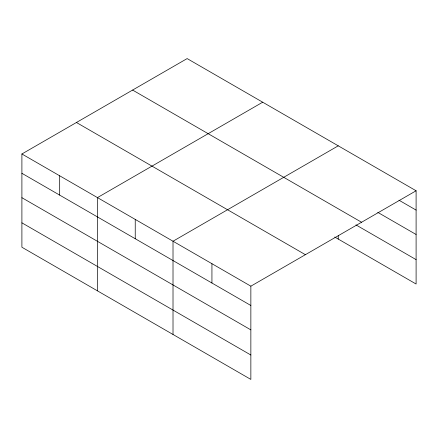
<?xml version="1.0" encoding="UTF-8"?>
<svg xmlns="http://www.w3.org/2000/svg" width="438" height="438" viewBox="0 0 438 438"><rect width="100%" height="100%" fill="white"/><g stroke="black" fill="none" stroke-linecap="round" stroke-linejoin="round"><path stroke-width="0.66" d="M250.859 329.885L250.859 286.173L21.9 153.979L21.9 247.229L250.859 379.418L250.859 329.885L21.9 197.697M21.9 153.979L187.141 58.582L416.1 190.771L416.1 284.021L334.714 237.029M262.696 102.202L97.455 197.604L97.455 290.854M338.251 145.827L173.015 241.228L173.015 334.473M250.859 286.173L416.1 190.771M398.996 200.215L416.1 210.092M377.764 212.359L416.1 234.489M132.61 90.064L361.569 222.252M355.946 224.891L416.1 259.625M76.431 122.498L305.39 254.686M21.9 173.3L250.859 305.494M21.9 222.832L250.859 355.021M338.251 235.688L338.251 239.077M211.937 263.698L211.937 283.019M135.238 219.416L135.238 238.737M59.678 175.791L59.678 195.113"/></g></svg>
